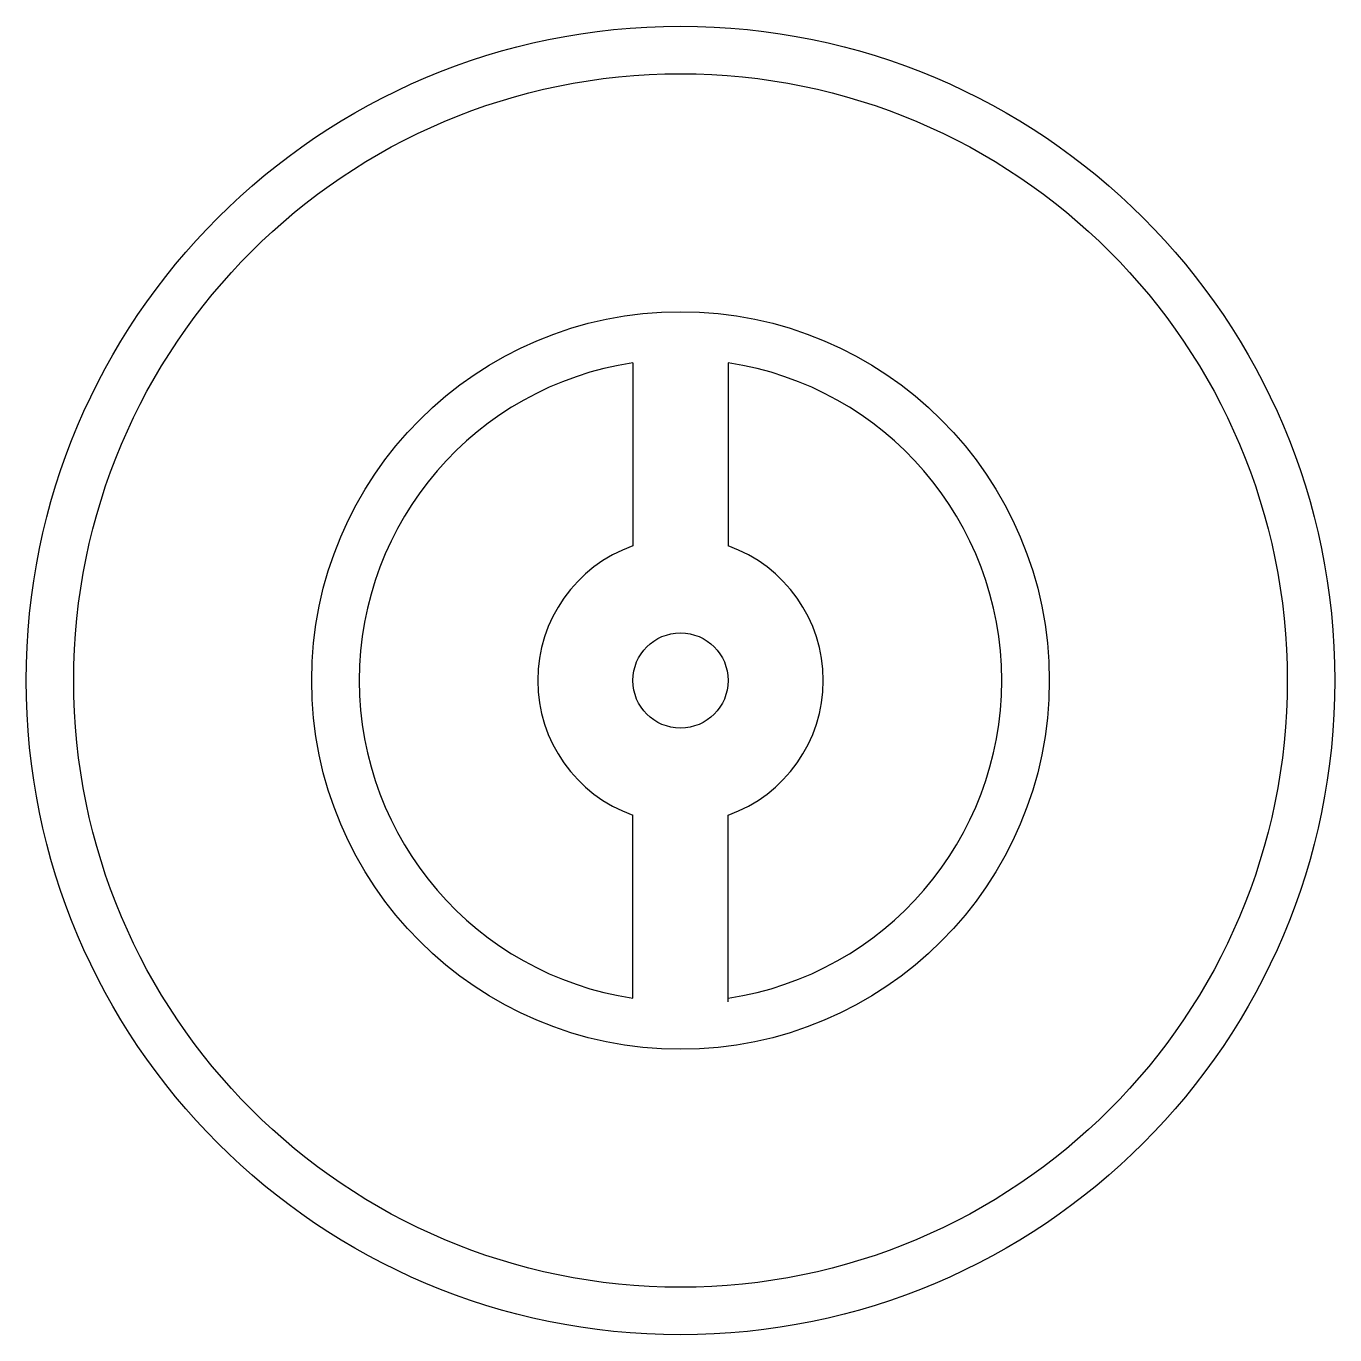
# Model space of a CAD drawing. Header units: millimetres. Extents: x 0 to 27.5, y 0 to 27.5.
import ezdxf

# ---------------------------------------------------------------- set-up
doc = ezdxf.new("R2010")
doc.units = ezdxf.units.MM
doc.layers.add('Comp-sub', color=6, linetype='Continuous')

# ---------------------------------------------------------------- blocks, each defined once
blk = doc.blocks.new('KHOA MINH PHUNG')
at = {"layer": 'Comp-sub'}
for points in [[(127, 134.676), (127, 130.828)], [(129, 134.676), (129, 130.828)], [(127, 121.324), (127, 125.172)], [(129, 121.25), (129, 125.172)]]:
    blk.add_lwpolyline(points, dxfattribs=at)
for radius in [13.75, 12.75, 7.75, 1]:
    blk.add_circle((128, 128), radius, dxfattribs=at)
for radius, start, end in [(6.75, 98.5196, 261.4804), (6.75, 278.5196, 81.4804), (3, 109.4712, 250.5288), (3, 289.4712, 70.5288)]:
    blk.add_arc((128, 128), radius, start, end, dxfattribs=at)

msp = doc.modelspace()

# ---------------------------------------------------------------- block references
msp.add_blockref('KHOA MINH PHUNG', (-114.25, -114.25))

doc.saveas('drawing.dxf')
